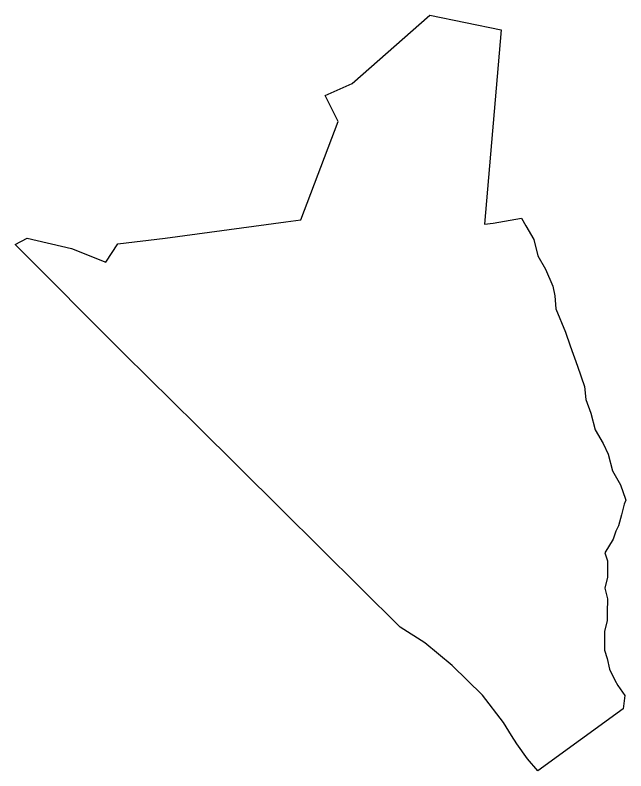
# Model space of a CAD drawing. Extents: x 551726 to 554519, y 1838080 to 1839363.
# Drawn here: x 552854.6 to 553080, y 1839083.6 to 1839362.6 of the extents above; entities that cross this region are included whole.
import ezdxf

# ---------------------------------------------------------------- set-up
doc = ezdxf.new("R2010")
doc.units = 0
doc.layers.add('Level 10', color=7, linetype='Continuous')

msp = doc.modelspace()

# ---------------------------------------------------------------- linework, layer by layer
at = {"layer": 'Level 10'}
msp.add_lwpolyline([(552854.59, 1839277.86), (552859.03, 1839280.25), (552875.43, 1839276.49), (552888.07, 1839271.37), (552892.52, 1839278.2), (552909.95, 1839280.25), (552954.45, 1839286.24), (552960.03, 1839286.99), (552973.85, 1839323.31), (552969.06, 1839332.88), (552978.97, 1839337.32), (553007.67, 1839362.6), (553033.99, 1839357.14), (553027.86, 1839285.46), (553030.98, 1839285.85), (553041.54, 1839287.67), (553043.16, 1839284.77), (553046.07, 1839279.81), (553047.57, 1839273.73), (553050.36, 1839268.75), (553053.06, 1839262.58), (553053.81, 1839258.92), (553054.23, 1839254.16), (553057.77, 1839245.54), (553059.51, 1839240.56), (553062.18, 1839233.04), (553064.76, 1839225.51), (553065.3, 1839220.65), (553067.04, 1839215.67), (553068.66, 1839209.49), (553071.66, 1839204.4), (553073.46, 1839200.53), (553075.08, 1839194.34), (553078.08, 1839189.15), (553079.91, 1839183.94), (553080.03, 1839183.57), (553079.43, 1839182.05), (553078.38, 1839178.06), (553077.36, 1839174.07), (553076.34, 1839172.08), (553075.32, 1839169.08), (553072.29, 1839164.11), (553073.28, 1839161.1), (553073.25, 1839157.1), (553073.25, 1839155.09), (553072.23, 1839151.1), (553073.19, 1839147.11), (553073.16, 1839142.1), (553073.16, 1839139.1), (553072.11, 1839135.09), (553072.11, 1839132.09), (553072.08, 1839128.1), (553073.07, 1839125.1), (553074.03, 1839121.08), (553076.01, 1839117.09), (553077, 1839115.08), (553079.69, 1839111.44), (553078.99, 1839106.52), (553047.55, 1839083.58), (553043.73, 1839088), (553039.8, 1839093.54), (553037.85, 1839096.67), (553034.85, 1839101.5), (553027.05, 1839111.48), (553015.92, 1839122.55), (553005.87, 1839130.89), (552996.72, 1839136.7), (552952.8, 1839180.18), (552921.63, 1839211.05), (552894.72, 1839237.69)], close=True, dxfattribs=at)

doc.saveas('drawing.dxf')
